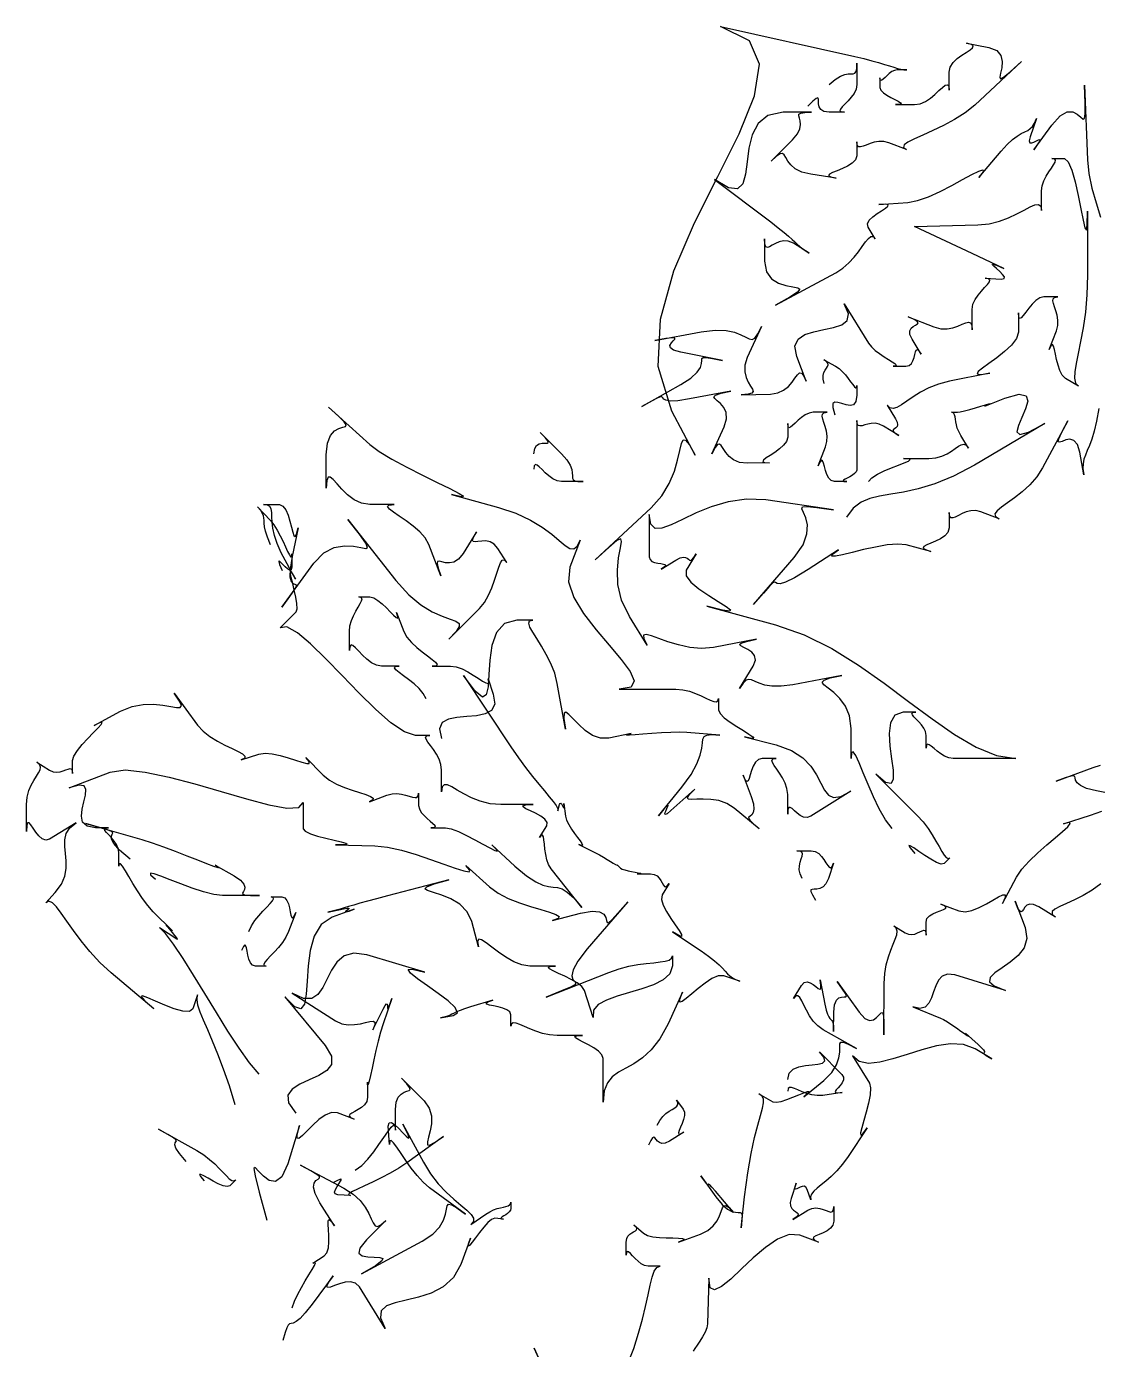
# Model space of a CAD drawing. Extents: x 20 to 243, y 20 to 241.
# Drawn here: x 39.3 to 85.7, y 166.4 to 223.7 of the extents above; entities that cross this region are included whole.
import ezdxf

# ---------------------------------------------------------------- set-up
doc = ezdxf.new("R2010")
doc.units = 0

msp = doc.modelspace()

# ---------------------------------------------------------------- linework, layer by layer
for points in [[(76.818, 188.967), (76.529, 189.351), (76.255, 189.825), (75.999, 190.348), (75.765, 190.881), (75.557, 191.383), (75.378, 191.812), (75.232, 192.13), (75.123, 192.295), (75.056, 192.268), (75.032, 192.007), (75.032, 193.31), (74.964, 193.848), (74.787, 194.276), (74.544, 194.609), (74.28, 194.863), (74.036, 195.053), (73.856, 195.196), (73.782, 195.307), (73.858, 195.402), (74.128, 195.496), (74.633, 195.605), (72.508, 195.199), (72.003, 195.133), (71.602, 195.137), (71.29, 195.189), (71.051, 195.266), (70.866, 195.347), (70.72, 195.411), (70.596, 195.434), (70.477, 195.396), (70.347, 195.273), (70.188, 195.045), (70.782, 196.006), (70.88, 196.262), (70.847, 196.462), (70.724, 196.614), (70.555, 196.729), (70.381, 196.816), (70.246, 196.885), (70.192, 196.945), (70.26, 197.007), (70.495, 197.08), (70.937, 197.173), (69.068, 196.816), (68.55, 196.773), (68.036, 196.82), (67.544, 196.927), (67.092, 197.067), (66.697, 197.208), (66.378, 197.322), (66.15, 197.379), (66.032, 197.349), (66.042, 197.203), (66.197, 196.912), (65.42, 198.157), (65.081, 198.868), (64.925, 199.548), (64.9, 200.169), (64.953, 200.705), (65.03, 201.128), (65.079, 201.412), (65.048, 201.529), (64.882, 201.452), (64.53, 201.154), (63.938, 200.608), (66.368, 202.872), (66.826, 203.389), (67.151, 203.928), (67.37, 204.455), (67.513, 204.939), (67.605, 205.348), (67.674, 205.65), (67.748, 205.813), (67.855, 205.805), (68.022, 205.594), (68.276, 205.149), (67.253, 207.061), (66.666, 208.993), (66.762, 211.041), (67.352, 213.139), (68.245, 215.221), (69.252, 217.223), (70.184, 219.078), (70.851, 220.721), (71.063, 222.087), (70.63, 223.111), (69.363, 223.727), (75.188, 222.427), (75.586, 222.333), (75.931, 222.244), (76.226, 222.161), (76.48, 222.084), (76.696, 222.016), (76.883, 221.958), (77.045, 221.91), (77.188, 221.875), (77.32, 221.853), (77.445, 221.846), (77.032, 221.844), (76.911, 221.822), (76.796, 221.768), (76.688, 221.691), (76.59, 221.604), (76.502, 221.517), (76.427, 221.443), (76.366, 221.393), (76.32, 221.379), (76.292, 221.411), (76.282, 221.502), (76.282, 221.089), (76.323, 220.968), (76.431, 220.853), (76.584, 220.745), (76.757, 220.647), (76.929, 220.56), (77.076, 220.485), (77.175, 220.423), (77.204, 220.378), (77.139, 220.349), (76.957, 220.339), (77.782, 220.339), (78.025, 220.378), (78.255, 220.479), (78.47, 220.622), (78.666, 220.785), (78.841, 220.946), (78.992, 221.084), (79.114, 221.177), (79.205, 221.204), (79.262, 221.143), (79.282, 220.972), (79.282, 221.746), (79.329, 221.969), (79.453, 222.163), (79.627, 222.333), (79.825, 222.479), (80.02, 222.604), (80.187, 222.711), (80.298, 222.803), (80.327, 222.881), (80.247, 222.949), (80.033, 223.008), (81, 222.822), (81.35, 222.684), (81.529, 222.466), (81.585, 222.206), (81.563, 221.938), (81.512, 221.7), (81.476, 221.527), (81.502, 221.456), (81.638, 221.523), (81.929, 221.764), (82.422, 222.214), (80.391, 220.322), (79.976, 219.986), (79.518, 219.691), (79.044, 219.435), (78.578, 219.212), (78.147, 219.02), (77.778, 218.855), (77.496, 218.714), (77.328, 218.592), (77.299, 218.486), (77.437, 218.393), (76.672, 218.687), (76.448, 218.743), (76.234, 218.745), (76.035, 218.71), (75.853, 218.652), (75.69, 218.589), (75.551, 218.534), (75.438, 218.505), (75.353, 218.516), (75.3, 218.584), (75.282, 218.725), (75.282, 218.119), (75.227, 217.95), (75.084, 217.803), (74.882, 217.676), (74.652, 217.567), (74.424, 217.473), (74.229, 217.392), (74.097, 217.323), (74.059, 217.262), (74.146, 217.207), (74.387, 217.155), (73.292, 217.322), (72.895, 217.42), (72.611, 217.56), (72.416, 217.724), (72.287, 217.891), (72.2, 218.042), (72.132, 218.159), (72.058, 218.222), (71.956, 218.212), (71.802, 218.11), (71.572, 217.896), (72.492, 218.816), (72.706, 219.073), (72.813, 219.293), (72.844, 219.479), (72.826, 219.632), (72.79, 219.756), (72.762, 219.852), (72.772, 219.923), (72.85, 219.971), (73.023, 219.998), (73.321, 220.006), (72.089, 220.006), (71.429, 219.875), (70.998, 219.527), (70.741, 219.029), (70.601, 218.451), (70.524, 217.86), (70.452, 217.325), (70.332, 216.913), (70.106, 216.692), (69.719, 216.731), (69.115, 217.098), (71.551, 215.254), (71.877, 215.002), (72.13, 214.798), (72.323, 214.633), (72.47, 214.501), (72.588, 214.391), (72.689, 214.297), (72.788, 214.21), (72.9, 214.122), (73.039, 214.024), (73.22, 213.91), (72.532, 214.33), (72.305, 214.426), (72.099, 214.442), (71.914, 214.401), (71.751, 214.326), (71.611, 214.243), (71.494, 214.174), (71.403, 214.144), (71.336, 214.177), (71.296, 214.296), (71.282, 214.526), (71.282, 213.55), (71.366, 213.092), (71.583, 212.787), (71.879, 212.602), (72.203, 212.499), (72.501, 212.444), (72.72, 212.402), (72.808, 212.337), (72.711, 212.214), (72.377, 211.997), (71.752, 211.652), (74.376, 213.056), (74.677, 213.251), (74.938, 213.479), (75.161, 213.723), (75.353, 213.967), (75.516, 214.195), (75.657, 214.39), (75.78, 214.537), (75.888, 214.618), (75.987, 214.618), (76.082, 214.521), (75.769, 215.027), (75.74, 215.18), (75.818, 215.332), (75.969, 215.479), (76.159, 215.617), (76.355, 215.741), (76.523, 215.848), (76.628, 215.933), (76.637, 215.992), (76.516, 216.021), (76.231, 216.015), (77.491, 216.097), (77.91, 216.178), (78.388, 216.35), (78.894, 216.582), (79.396, 216.841), (79.864, 217.095), (80.265, 217.313), (80.567, 217.462), (80.74, 217.511), (80.751, 217.427), (80.57, 217.178), (81.532, 218.317), (81.802, 218.612), (82.035, 218.826), (82.237, 218.977), (82.41, 219.082), (82.559, 219.158), (82.687, 219.225), (82.797, 219.298), (82.895, 219.397), (82.982, 219.538), (83.064, 219.74), (82.797, 218.947), (82.758, 218.768), (82.786, 218.687), (82.86, 218.678), (82.96, 218.715), (83.066, 218.769), (83.156, 218.816), (83.21, 218.827), (83.207, 218.777), (83.128, 218.637), (82.95, 218.383), (83.729, 219.454), (84.095, 219.859), (84.398, 220.025), (84.645, 220.023), (84.838, 219.922), (84.984, 219.793), (85.086, 219.707), (85.149, 219.732), (85.179, 219.941), (85.178, 220.403), (85.153, 221.188), (85.274, 217.954), (85.338, 217.357), (85.471, 216.722), (85.65, 216.08), (85.849, 215.46)], [(74.082, 221.206), (74.342, 221.434), (74.565, 221.572), (74.753, 221.643), (74.908, 221.669), (75.032, 221.673), (75.128, 221.676), (75.199, 221.703), (75.247, 221.774), (75.274, 221.912), (75.282, 222.139), (75.282, 221.206), (75.249, 221.012), (75.163, 220.828), (75.041, 220.656), (74.902, 220.499), (74.765, 220.359), (74.647, 220.238), (74.568, 220.141), (74.545, 220.068), (74.597, 220.022), (74.742, 220.006), (74.082, 220.006), (73.854, 220.039), (73.716, 220.123), (73.645, 220.24), (73.619, 220.369), (73.615, 220.489), (73.612, 220.582), (73.586, 220.627), (73.515, 220.603), (73.376, 220.492), (73.149, 220.273)], [(75.282, 204.506), (75.255, 204.425), (75.186, 204.348), (75.087, 204.277), (74.975, 204.211), (74.864, 204.153), (74.769, 204.103), (74.705, 204.062), (74.687, 204.032), (74.729, 204.013), (74.846, 204.006), (74.313, 204.006), (74.173, 204.047), (74.065, 204.155), (73.985, 204.308), (73.925, 204.481), (73.878, 204.653), (73.837, 204.8), (73.796, 204.899), (73.748, 204.928), (73.686, 204.863), (73.604, 204.681), (73.92, 205.506), (73.983, 205.749), (73.992, 205.979), (73.962, 206.194), (73.909, 206.39), (73.85, 206.565), (73.799, 206.716), (73.772, 206.838), (73.786, 206.929), (73.856, 206.986), (73.998, 207.006), (73.389, 207.006), (73.21, 206.976), (73.04, 206.898), (72.881, 206.788), (72.736, 206.663), (72.607, 206.539), (72.496, 206.433), (72.406, 206.361), (72.339, 206.34), (72.297, 206.387), (72.282, 206.519), (72.282, 205.923), (72.234, 205.746), (72.108, 205.577), (71.93, 205.418), (71.728, 205.271), (71.527, 205.14), (71.356, 205.027), (71.24, 204.936), (71.207, 204.869), (71.283, 204.83), (71.495, 204.821), (70.532, 204.798), (70.197, 204.834), (69.939, 204.941), (69.745, 205.095), (69.6, 205.267), (69.491, 205.432), (69.404, 205.562), (69.324, 205.632), (69.238, 205.614), (69.132, 205.482), (68.991, 205.209), (69.532, 206.381), (69.636, 206.729), (69.619, 207.004), (69.519, 207.219), (69.376, 207.383), (69.229, 207.508), (69.117, 207.605), (69.081, 207.683), (69.16, 207.755), (69.392, 207.83), (69.818, 207.919), (68.032, 207.585), (67.526, 207.509), (67.198, 207.496), (67.007, 207.526), (66.911, 207.579), (66.867, 207.635), (66.833, 207.675), (66.768, 207.677), (66.629, 207.623), (66.375, 207.493), (65.963, 207.265), (67.645, 208.206), (68.089, 208.492), (68.358, 208.74), (68.496, 208.948), (68.547, 209.117), (68.554, 209.246), (68.561, 209.333), (68.612, 209.379), (68.75, 209.382), (69.019, 209.341), (69.463, 209.257), (67.645, 209.612), (67.336, 209.701), (67.197, 209.803), (67.18, 209.909), (67.239, 210.012), (67.325, 210.104), (67.391, 210.177), (67.391, 210.222), (67.277, 210.232), (67.001, 210.198), (66.517, 210.113), (68.532, 210.491), (69.14, 210.564), (69.617, 210.549), (69.982, 210.475), (70.256, 210.37), (70.461, 210.263), (70.616, 210.184), (70.741, 210.161), (70.859, 210.224), (70.989, 210.402), (71.151, 210.722), (70.532, 209.381), (70.427, 209.052), (70.418, 208.766), (70.476, 208.521), (70.57, 208.316), (70.672, 208.146), (70.752, 208.011), (70.781, 207.908), (70.73, 207.834), (70.57, 207.788), (70.27, 207.768), (71.533, 207.798), (71.852, 207.849), (72.108, 207.969), (72.311, 208.132), (72.471, 208.313), (72.598, 208.487), (72.702, 208.628), (72.792, 208.711), (72.88, 208.71), (72.974, 208.6), (73.085, 208.356), (72.676, 209.423), (72.597, 209.87), (72.73, 210.175), (73.02, 210.373), (73.409, 210.499), (73.844, 210.589), (74.267, 210.676), (74.623, 210.796), (74.857, 210.983), (74.913, 211.274), (74.734, 211.702), (75.782, 210.006), (75.909, 209.844), (76.076, 209.691), (76.267, 209.548), (76.463, 209.416), (76.65, 209.3), (76.81, 209.2), (76.926, 209.118), (76.983, 209.057), (76.963, 209.019), (76.85, 209.006), (77.4, 209.006), (77.542, 209.038), (77.643, 209.123), (77.713, 209.241), (77.761, 209.377), (77.795, 209.511), (77.824, 209.625), (77.858, 209.703), (77.905, 209.725), (77.974, 209.674), (78.075, 209.533), (77.677, 210.176), (77.584, 210.382), (77.579, 210.537), (77.636, 210.649), (77.727, 210.73), (77.825, 210.79), (77.905, 210.84), (77.939, 210.889), (77.901, 210.947), (77.763, 211.027), (77.499, 211.137), (78.618, 210.707), (78.923, 210.629), (79.199, 210.622), (79.446, 210.667), (79.663, 210.741), (79.848, 210.822), (80.002, 210.888), (80.123, 210.918), (80.211, 210.89), (80.264, 210.783), (80.282, 210.574), (80.282, 211.464), (80.316, 211.688), (80.407, 211.896), (80.533, 212.088), (80.678, 212.262), (80.821, 212.415), (80.944, 212.547), (81.026, 212.656), (81.05, 212.739), (80.996, 212.796), (80.845, 212.824), (81.532, 212.78), (81.665, 212.8), (81.677, 212.873), (81.602, 212.982), (81.477, 213.108), (81.337, 213.234), (81.217, 213.341), (81.154, 213.413), (81.182, 213.431), (81.338, 213.377), (81.657, 213.233), (80.282, 213.882), (77.782, 215.062), (77.782, 215.062), (80.532, 215.128), (80.532, 215.128), (81.014, 215.178), (81.458, 215.289), (81.861, 215.44), (82.22, 215.609), (82.532, 215.772), (82.794, 215.909), (83.003, 215.997), (83.156, 216.014), (83.25, 215.939), (83.282, 215.748), (83.282, 216.6), (83.31, 216.827), (83.382, 217.043), (83.483, 217.245), (83.599, 217.429), (83.713, 217.593), (83.811, 217.734), (83.877, 217.848), (83.896, 217.934), (83.853, 217.988), (83.732, 218.006), (84.282, 218.006), (84.444, 217.867), (84.597, 217.502), (84.741, 216.988), (84.872, 216.403), (84.988, 215.824), (85.088, 215.329), (85.17, 214.994), (85.231, 214.898), (85.269, 215.117), (85.282, 215.73), (85.282, 212.947), (85.256, 212.101), (85.187, 211.341), (85.091, 210.665), (84.981, 210.072), (84.874, 209.558), (84.783, 209.123), (84.724, 208.765), (84.712, 208.482), (84.761, 208.272), (84.886, 208.133), (84.326, 208.479), (84.187, 208.615), (84.08, 208.812), (84.001, 209.045), (83.94, 209.293), (83.893, 209.53), (83.853, 209.733), (83.812, 209.878), (83.764, 209.942), (83.704, 209.901), (83.623, 209.731), (83.933, 210.538), (83.993, 210.775), (84, 211.001), (83.968, 211.211), (83.914, 211.404), (83.853, 211.575), (83.801, 211.722), (83.774, 211.842), (83.787, 211.931), (83.856, 211.987), (83.998, 212.006), (83.389, 212.006), (83.21, 211.964), (83.04, 211.854), (82.881, 211.699), (82.736, 211.523), (82.607, 211.348), (82.496, 211.199), (82.406, 211.098), (82.339, 211.069), (82.297, 211.135), (82.282, 211.32), (82.282, 210.481), (82.2, 210.205), (81.986, 209.92), (81.685, 209.639), (81.344, 209.371), (81.008, 209.129), (80.726, 208.925), (80.542, 208.769), (80.503, 208.673), (80.655, 208.649), (81.045, 208.709), (79.298, 208.359), (78.82, 208.232), (78.401, 208.064), (78.035, 207.874), (77.717, 207.677), (77.445, 207.491), (77.212, 207.332), (77.015, 207.219), (76.848, 207.167), (76.708, 207.194), (76.59, 207.316), (76.953, 206.73), (77.029, 206.576), (77.046, 206.464), (77.022, 206.387), (76.973, 206.333), (76.916, 206.295), (76.868, 206.262), (76.846, 206.225), (76.867, 206.176), (76.947, 206.103), (77.103, 205.999), (76.437, 206.411), (76.25, 206.497), (76.073, 206.53), (75.907, 206.525), (75.756, 206.496), (75.621, 206.458), (75.506, 206.426), (75.411, 206.414), (75.341, 206.437), (75.297, 206.51), (75.282, 206.648), (75.282, 206.065), (75.282, 204.506)], [(73.861, 208.256), (73.818, 208.444), (73.82, 208.6), (73.853, 208.729), (73.905, 208.835), (73.961, 208.923), (74.009, 208.999), (74.035, 209.068), (74.027, 209.135), (73.971, 209.204), (73.854, 209.281), (74.361, 209.006), (74.51, 208.905), (74.651, 208.774), (74.783, 208.626), (74.904, 208.474), (75.012, 208.329), (75.104, 208.206), (75.179, 208.116), (75.235, 208.071), (75.27, 208.084), (75.282, 208.169), (75.282, 207.756), (75.243, 207.476), (75.138, 207.335), (74.988, 207.297), (74.811, 207.325), (74.629, 207.385), (74.46, 207.439), (74.326, 207.453), (74.244, 207.39), (74.236, 207.215), (74.321, 206.892)], [(75.782, 204.006), (75.937, 204.168), (76.176, 204.321), (76.468, 204.465), (76.78, 204.596), (77.081, 204.712), (77.339, 204.812), (77.522, 204.894), (77.597, 204.955), (77.534, 204.993), (77.3, 205.006), (78.4, 205.006), (78.706, 205.034), (78.969, 205.106), (79.193, 205.207), (79.384, 205.323), (79.546, 205.437), (79.686, 205.535), (79.808, 205.601), (79.918, 205.62), (80.021, 205.577), (80.122, 205.456), (79.782, 206.006), (79.695, 206.168), (79.635, 206.321), (79.595, 206.465), (79.569, 206.596), (79.551, 206.712), (79.536, 206.812), (79.517, 206.894), (79.489, 206.955), (79.445, 206.993), (79.379, 207.006), (79.641, 207.006), (79.762, 207.023), (79.949, 207.067), (80.178, 207.128), (80.424, 207.198), (80.66, 207.268), (80.863, 207.327), (81.007, 207.367), (81.066, 207.379), (81.015, 207.353), (80.83, 207.279), (81.7, 207.613), (82.324, 207.786), (82.626, 207.725), (82.69, 207.495), (82.599, 207.159), (82.436, 206.782), (82.283, 206.428), (82.223, 206.162), (82.34, 206.046), (82.716, 206.147), (83.434, 206.527), (80.378, 204.722), (79.467, 204.239), (78.658, 203.906), (77.942, 203.688), (77.31, 203.55), (76.755, 203.458), (76.267, 203.377), (75.839, 203.271), (75.462, 203.106), (75.127, 202.847), (74.826, 202.459)], [(48.326, 176.996), (48.081, 177.818), (47.831, 178.548), (47.584, 179.191), (47.35, 179.753), (47.138, 180.241), (46.956, 180.66), (46.812, 181.016), (46.717, 181.316), (46.677, 181.565), (46.703, 181.77), (46.498, 181.155), (46.348, 181.039), (46.061, 181.054), (45.687, 181.162), (45.275, 181.322), (44.876, 181.494), (44.539, 181.64), (44.314, 181.718), (44.25, 181.689), (44.398, 181.513), (44.807, 181.151), (42.954, 182.714), (42.462, 183.168), (42.029, 183.637), (41.65, 184.103), (41.321, 184.547), (41.037, 184.952), (40.793, 185.299), (40.584, 185.571), (40.405, 185.749), (40.252, 185.816), (40.12, 185.753), (40.532, 186.198), (40.796, 186.553), (40.941, 186.902), (40.998, 187.243), (40.997, 187.573), (40.968, 187.89), (40.94, 188.193), (40.944, 188.479), (41.009, 188.748), (41.165, 188.997), (41.443, 189.223), (40.282, 188.506), (40.12, 188.464), (39.967, 188.522), (39.824, 188.649), (39.692, 188.813), (39.576, 188.983), (39.476, 189.129), (39.394, 189.218), (39.333, 189.221), (39.295, 189.106), (39.282, 188.841), (39.282, 190.006), (39.31, 190.331), (39.382, 190.612), (39.483, 190.853), (39.599, 191.059), (39.713, 191.235), (39.811, 191.387), (39.877, 191.519), (39.896, 191.636), (39.853, 191.743), (39.732, 191.846), (40.282, 191.506), (40.444, 191.434), (40.597, 191.413), (40.741, 191.429), (40.872, 191.466), (40.988, 191.511), (41.088, 191.549), (41.17, 191.567), (41.231, 191.549), (41.269, 191.481), (41.282, 191.349), (41.282, 191.912), (41.339, 192.108), (41.489, 192.346), (41.701, 192.605), (41.942, 192.868), (42.18, 193.115), (42.384, 193.327), (42.522, 193.484), (42.561, 193.568), (42.471, 193.559), (42.219, 193.437), (43.364, 194.05), (43.864, 194.252), (44.347, 194.343), (44.797, 194.353), (45.198, 194.314), (45.535, 194.258), (45.791, 194.216), (45.951, 194.221), (45.998, 194.304), (45.916, 194.496), (45.691, 194.83), (46.701, 193.448), (46.943, 193.183), (47.237, 192.953), (47.559, 192.754), (47.886, 192.584), (48.193, 192.437), (48.456, 192.311), (48.652, 192.202), (48.755, 192.106), (48.742, 192.021), (48.588, 191.941), (49.36, 192.199), (49.625, 192.236), (49.941, 192.208), (50.283, 192.134), (50.628, 192.035), (50.95, 191.931), (51.227, 191.842), (51.433, 191.788), (51.545, 191.79), (51.538, 191.868), (51.389, 192.042), (52.152, 191.279), (52.414, 191.069), (52.726, 190.894), (53.064, 190.748), (53.405, 190.627), (53.724, 190.526), (53.997, 190.438), (54.201, 190.36), (54.311, 190.285), (54.305, 190.21), (54.157, 190.128), (54.911, 190.417), (55.133, 190.476), (55.343, 190.487), (55.54, 190.464), (55.719, 190.421), (55.879, 190.371), (56.017, 190.329), (56.128, 190.308), (56.212, 190.321), (56.264, 190.383), (56.282, 190.507), (56.282, 189.975), (56.314, 189.818), (56.399, 189.669), (56.518, 189.531), (56.653, 189.404), (56.787, 189.291), (56.902, 189.194), (56.979, 189.115), (57.002, 189.056), (56.951, 189.019), (56.809, 189.006), (57.453, 189.006), (57.693, 188.96), (58.005, 188.841), (58.359, 188.672), (58.725, 188.48), (59.072, 188.29), (59.369, 188.127), (59.586, 188.017), (59.692, 187.986), (59.657, 188.058), (59.45, 188.259), (60.459, 187.346), (60.965, 186.924), (61.361, 186.661), (61.67, 186.519), (61.915, 186.456), (62.12, 186.435), (62.308, 186.414), (62.503, 186.356), (62.728, 186.219), (63.006, 185.966), (63.36, 185.555), (62.026, 187.228), (61.919, 187.407), (61.844, 187.618), (61.793, 187.847), (61.759, 188.077), (61.736, 188.293), (61.715, 188.477), (61.691, 188.615), (61.656, 188.69), (61.602, 188.687), (61.524, 188.588), (61.835, 189.091), (61.856, 189.239), (61.758, 189.38), (61.579, 189.511), (61.357, 189.631), (61.13, 189.737), (60.936, 189.829), (60.813, 189.904), (60.799, 189.959), (60.931, 189.994), (61.249, 190.006), (59.841, 190.006), (59.379, 190.047), (58.957, 190.155), (58.579, 190.305), (58.246, 190.474), (57.959, 190.638), (57.72, 190.774), (57.531, 190.859), (57.394, 190.867), (57.31, 190.777), (57.282, 190.564), (57.282, 191.506), (57.251, 191.749), (57.169, 191.979), (57.054, 192.194), (56.922, 192.39), (56.792, 192.565), (56.681, 192.716), (56.606, 192.838), (56.585, 192.929), (56.634, 192.986), (56.771, 193.006), (56.147, 193.006), (55.673, 193.155), (55.084, 193.557), (54.414, 194.144), (53.697, 194.846), (52.965, 195.597), (52.254, 196.326), (51.596, 196.967), (51.026, 197.451), (50.576, 197.709), (50.282, 197.672), (50.968, 198.359), (51.014, 198.493), (51.007, 198.716), (50.962, 198.997), (50.895, 199.3), (50.823, 199.594), (50.761, 199.846), (50.726, 200.023), (50.734, 200.092), (50.8, 200.02), (50.942, 199.773), (50.328, 200.92), (50.145, 201.315), (50.029, 201.669), (49.965, 201.982), (49.935, 202.253), (49.923, 202.483), (49.913, 202.671), (49.888, 202.817), (49.832, 202.922), (49.728, 202.985), (49.559, 203.006), (50.247, 203.006), (50.401, 202.944), (50.525, 202.782), (50.624, 202.553), (50.704, 202.293), (50.769, 202.036), (50.825, 201.815), (50.878, 201.667), (50.931, 201.624), (50.992, 201.721), (51.064, 201.994), (50.797, 200.756), (50.708, 200.216), (50.703, 199.873), (50.756, 199.68), (50.837, 199.59), (50.918, 199.555), (50.972, 199.529), (50.971, 199.465), (50.887, 199.314), (50.691, 199.03), (50.355, 198.565), (51.737, 200.468), (52.173, 200.915), (52.624, 201.146), (53.063, 201.222), (53.457, 201.201), (53.777, 201.142), (53.993, 201.105), (54.074, 201.15), (53.991, 201.335), (53.714, 201.721), (53.212, 202.365), (55.294, 199.718), (55.853, 199.099), (56.386, 198.658), (56.874, 198.359), (57.301, 198.166), (57.649, 198.042), (57.901, 197.951), (58.039, 197.855), (58.045, 197.718), (57.904, 197.504), (57.596, 197.177), (58.918, 198.499), (59.14, 198.771), (59.319, 199.08), (59.463, 199.407), (59.579, 199.732), (59.674, 200.033), (59.756, 200.292), (59.832, 200.487), (59.91, 200.599), (59.997, 200.608), (60.1, 200.492), (59.721, 201.105), (59.561, 201.291), (59.382, 201.392), (59.196, 201.431), (59.017, 201.429), (58.856, 201.41), (58.728, 201.395), (58.644, 201.407), (58.618, 201.468), (58.662, 201.601), (58.79, 201.828), (58.211, 200.891), (58.013, 200.646), (57.812, 200.519), (57.619, 200.477), (57.443, 200.49), (57.292, 200.525), (57.177, 200.551), (57.105, 200.536), (57.087, 200.448), (57.132, 200.256), (57.25, 199.927), (56.729, 201.284), (56.57, 201.562), (56.332, 201.827), (56.045, 202.074), (55.74, 202.299), (55.446, 202.5), (55.194, 202.673), (55.015, 202.813), (54.939, 202.918), (54.996, 202.983), (55.216, 203.006), (54.175, 203.006), (53.813, 203.065), (53.49, 203.219), (53.205, 203.432), (52.959, 203.672), (52.752, 203.903), (52.582, 204.09), (52.451, 204.199), (52.357, 204.196), (52.301, 204.045), (52.282, 203.713), (52.282, 205.161), (52.333, 205.673), (52.463, 206.007), (52.64, 206.205), (52.83, 206.308), (53, 206.357), (53.115, 206.393), (53.144, 206.457), (53.053, 206.591), (52.808, 206.835), (52.377, 207.23), (54.164, 205.613), (54.569, 205.31), (55.125, 204.975), (55.771, 204.627), (56.445, 204.286), (57.088, 203.97), (57.639, 203.699), (58.037, 203.493), (58.222, 203.37), (58.133, 203.349), (57.71, 203.451), (59.744, 202.889), (60.501, 202.633), (61.127, 202.336), (61.639, 202.024), (62.052, 201.721), (62.38, 201.452), (62.64, 201.241), (62.845, 201.112), (63.011, 201.09), (63.154, 201.2), (63.289, 201.465), (62.838, 200.292), (62.781, 199.666), (63.007, 198.987), (63.432, 198.283), (63.973, 197.582), (64.546, 196.911), (65.068, 196.3), (65.455, 195.776), (65.624, 195.367), (65.49, 195.101), (64.971, 195.006), (67.437, 195.006), (67.735, 194.982), (68.019, 194.917), (68.283, 194.827), (68.525, 194.724), (68.74, 194.622), (68.925, 194.534), (69.075, 194.475), (69.188, 194.458), (69.258, 194.497), (69.282, 194.605), (69.282, 194.114), (69.351, 193.953), (69.531, 193.771), (69.785, 193.579), (70.074, 193.39), (70.36, 193.214), (70.605, 193.063), (70.77, 192.949), (70.818, 192.883), (70.71, 192.876), (70.407, 192.941), (71.782, 192.595), (72.454, 192.352), (72.944, 192.034), (73.293, 191.671), (73.538, 191.297), (73.719, 190.942), (73.875, 190.64), (74.045, 190.421), (74.268, 190.317), (74.582, 190.361), (75.027, 190.585), (73.282, 189.506), (73.12, 189.449), (72.967, 189.467), (72.824, 189.536), (72.692, 189.636), (72.576, 189.742), (72.476, 189.833), (72.394, 189.885), (72.333, 189.878), (72.295, 189.786), (72.282, 189.59), (72.282, 190.447), (72.252, 190.699), (72.172, 190.938), (72.059, 191.162), (71.931, 191.366), (71.805, 191.548), (71.696, 191.704), (71.623, 191.831), (71.602, 191.926), (71.65, 191.986), (71.784, 192.006), (71.175, 192.006), (71.012, 191.961), (70.886, 191.843), (70.791, 191.676), (70.719, 191.487), (70.662, 191.299), (70.613, 191.14), (70.565, 191.032), (70.509, 191.003), (70.439, 191.076), (70.348, 191.277), (70.698, 190.365), (70.799, 190.034), (70.821, 189.806), (70.788, 189.658), (70.723, 189.568), (70.652, 189.512), (70.598, 189.468), (70.586, 189.414), (70.639, 189.326), (70.783, 189.183), (71.042, 188.961), (69.963, 189.856), (69.639, 190.06), (69.293, 190.178), (68.948, 190.232), (68.623, 190.244), (68.338, 190.236), (68.115, 190.231), (67.975, 190.25), (67.937, 190.316), (68.023, 190.451), (68.253, 190.678), (67.223, 189.747), (67.051, 189.608), (66.973, 189.58), (66.963, 189.631), (66.995, 189.728), (67.045, 189.841), (67.088, 189.937), (67.097, 189.985), (67.049, 189.952), (66.917, 189.807), (66.676, 189.519), (67.687, 190.756), (68.092, 191.308), (68.349, 191.769), (68.494, 192.147), (68.562, 192.448), (68.589, 192.679), (68.61, 192.847), (68.661, 192.958), (68.776, 193.019), (68.993, 193.038), (69.345, 193.02), (67.905, 193.131), (67.594, 193.141), (67.219, 193.133), (66.809, 193.113), (66.394, 193.086), (66.004, 193.058), (65.67, 193.033), (65.422, 193.019), (65.29, 193.019), (65.304, 193.04), (65.495, 193.087), (64.532, 192.881), (64.165, 192.88), (63.82, 193.009), (63.504, 193.222), (63.224, 193.474), (62.986, 193.721), (62.796, 193.916), (62.661, 194.015), (62.586, 193.973), (62.579, 193.743), (62.645, 193.282), (62.295, 195.256), (62.182, 195.701), (62.016, 196.123), (61.818, 196.517), (61.608, 196.877), (61.406, 197.198), (61.234, 197.474), (61.111, 197.698), (61.057, 197.865), (61.093, 197.97), (61.24, 198.006), (60.545, 198.006), (60, 197.855), (59.655, 197.459), (59.461, 196.902), (59.37, 196.269), (59.331, 195.644), (59.297, 195.112), (59.218, 194.758), (59.046, 194.666), (58.733, 194.921), (58.228, 195.608), (60.282, 192.506), (60.607, 192.035), (60.92, 191.61), (61.218, 191.231), (61.492, 190.896), (61.738, 190.603), (61.949, 190.351), (62.119, 190.14), (62.242, 189.967), (62.312, 189.831), (62.324, 189.731), (62.391, 190.006), (62.414, 190.059), (62.443, 190.064), (62.474, 190.034), (62.505, 189.984), (62.535, 189.928), (62.56, 189.88), (62.579, 189.855), (62.589, 189.866), (62.588, 189.928), (62.573, 190.056), (62.647, 189.506), (62.697, 189.331), (62.789, 189.141), (62.91, 188.947), (63.044, 188.758), (63.174, 188.584), (63.285, 188.435), (63.362, 188.32), (63.39, 188.25), (63.351, 188.234), (63.232, 188.281), (63.782, 188.006), (63.951, 187.918), (64.122, 187.824), (64.291, 187.726), (64.451, 187.632), (64.596, 187.545), (64.721, 187.471), (64.819, 187.413), (64.884, 187.378), (64.912, 187.37), (64.895, 187.394), (65.032, 187.256), (65.102, 187.216), (65.216, 187.177), (65.36, 187.141), (65.515, 187.109), (65.665, 187.079), (65.794, 187.054), (65.885, 187.034), (65.92, 187.019), (65.884, 187.009), (65.759, 187.006), (66.341, 187.006), (66.497, 186.981), (66.619, 186.915), (66.713, 186.822), (66.786, 186.716), (66.845, 186.612), (66.896, 186.522), (66.945, 186.462), (66.999, 186.444), (67.063, 186.484), (67.146, 186.594), (66.835, 186.091), (66.805, 185.902), (66.881, 185.653), (67.029, 185.369), (67.216, 185.075), (67.409, 184.796), (67.573, 184.557), (67.676, 184.382), (67.685, 184.298), (67.565, 184.329), (67.285, 184.499), (68.526, 183.67), (68.856, 183.438), (69.11, 183.238), (69.305, 183.064), (69.453, 182.916), (69.571, 182.788), (69.672, 182.678), (69.772, 182.583), (69.885, 182.5), (70.026, 182.424), (70.21, 182.353), (69.511, 182.585), (69.274, 182.584), (68.996, 182.469), (68.698, 182.275), (68.4, 182.041), (68.121, 181.804), (67.883, 181.602), (67.703, 181.471), (67.604, 181.449), (67.605, 181.573), (67.727, 181.881), (67.1, 180.506), (66.745, 179.855), (66.37, 179.376), (65.99, 179.03), (65.617, 178.778), (65.265, 178.583), (64.946, 178.407), (64.676, 178.21), (64.466, 177.954), (64.33, 177.602), (64.282, 177.115), (64.282, 179.006), (64.227, 179.168), (64.083, 179.321), (63.88, 179.465), (63.648, 179.596), (63.42, 179.712), (63.224, 179.812), (63.091, 179.894), (63.053, 179.955), (63.14, 179.993), (63.382, 180.006), (62.282, 180.006), (61.959, 180.03), (61.652, 180.095), (61.365, 180.185), (61.103, 180.288), (60.87, 180.389), (60.669, 180.476), (60.506, 180.535), (60.384, 180.552), (60.308, 180.514), (60.282, 180.406), (60.282, 180.895), (60.234, 181.024), (60.108, 181.121), (59.93, 181.193), (59.728, 181.246), (59.527, 181.287), (59.356, 181.323), (59.24, 181.359), (59.207, 181.403), (59.283, 181.46), (59.495, 181.538), (58.532, 181.237), (58.277, 181.154), (58.08, 181.082), (57.931, 181.022), (57.817, 180.97), (57.727, 180.926), (57.65, 180.888), (57.573, 180.855), (57.486, 180.825), (57.376, 180.797), (57.232, 180.769), (57.782, 180.864), (57.965, 180.986), (57.863, 181.209), (57.557, 181.501), (57.13, 181.829), (56.662, 182.16), (56.235, 182.464), (55.929, 182.707), (55.826, 182.857), (56.008, 182.881), (56.555, 182.748), (54.032, 183.491), (53.469, 183.566), (53.05, 183.447), (52.74, 183.186), (52.506, 182.837), (52.313, 182.451), (52.129, 182.083), (51.919, 181.784), (51.649, 181.608), (51.286, 181.607), (50.795, 181.835), (52.681, 180.636), (52.952, 180.513), (53.23, 180.466), (53.502, 180.473), (53.758, 180.514), (53.985, 180.566), (54.173, 180.608), (54.309, 180.62), (54.383, 180.579), (54.382, 180.464), (54.295, 180.254), (54.741, 181.136), (54.834, 181.303), (54.89, 181.369), (54.92, 181.362), (54.931, 181.31), (54.933, 181.241), (54.934, 181.182), (54.945, 181.162), (54.974, 181.207), (55.031, 181.346), (55.123, 181.606), (54.744, 180.506), (54.633, 180.15), (54.528, 179.758), (54.431, 179.351), (54.343, 178.953), (54.264, 178.584), (54.196, 178.268), (54.141, 178.027), (54.1, 177.883), (54.073, 177.858), (54.062, 177.975), (54.07, 177.325), (54.036, 177.148), (53.943, 177.004), (53.811, 176.886), (53.66, 176.79), (53.511, 176.71), (53.383, 176.641), (53.296, 176.579), (53.272, 176.517), (53.33, 176.45), (53.49, 176.373), (52.763, 176.652), (52.508, 176.666), (52.234, 176.553), (51.957, 176.355), (51.69, 176.112), (51.449, 175.868), (51.246, 175.665), (51.097, 175.544), (51.017, 175.547), (51.018, 175.717), (51.117, 176.095), (50.612, 174.439), (50.358, 173.88), (50.084, 173.677), (49.809, 173.722), (49.556, 173.908), (49.347, 174.129), (49.202, 174.276), (49.144, 174.245), (49.194, 173.927), (49.373, 173.215), (49.704, 172.004)], [(85.767, 207.173), (85.675, 206.629), (85.574, 206.193), (85.469, 205.847), (85.366, 205.571), (85.271, 205.346), (85.19, 205.152), (85.127, 204.97), (85.09, 204.781), (85.084, 204.565), (85.114, 204.302), (84.946, 205.275), (84.84, 205.618), (84.689, 205.789), (84.515, 205.837), (84.338, 205.808), (84.181, 205.749), (84.064, 205.707), (84.009, 205.728), (84.036, 205.86), (84.168, 206.149), (84.426, 206.643), (83.335, 204.605), (83.078, 204.21), (82.774, 203.865), (82.446, 203.565), (82.118, 203.306), (81.812, 203.085), (81.553, 202.896), (81.364, 202.737), (81.267, 202.602), (81.287, 202.487), (81.446, 202.389), (80.656, 202.693), (80.434, 202.745), (80.223, 202.737), (80.026, 202.688), (79.846, 202.616), (79.686, 202.537), (79.548, 202.47), (79.436, 202.432), (79.352, 202.441), (79.3, 202.514), (79.282, 202.669), (79.282, 201.996), (79.231, 201.805), (79.097, 201.649), (78.909, 201.521), (78.696, 201.416), (78.486, 201.33), (78.308, 201.257), (78.19, 201.19), (78.162, 201.126), (78.251, 201.058), (78.487, 200.981), (77.424, 201.259), (77.058, 201.295), (76.6, 201.258), (76.091, 201.17), (75.571, 201.055), (75.08, 200.935), (74.66, 200.832), (74.35, 200.769), (74.192, 200.77), (74.225, 200.855), (74.49, 201.049), (73.174, 200.198), (72.581, 199.839), (72.188, 199.649), (71.951, 199.58), (71.824, 199.589), (71.76, 199.628), (71.715, 199.651), (71.642, 199.614), (71.497, 199.47), (71.232, 199.173), (70.803, 198.677), (72.557, 200.712), (72.947, 201.27), (73.119, 201.741), (73.136, 202.127), (73.062, 202.433), (72.961, 202.663), (72.895, 202.819), (72.929, 202.905), (73.126, 202.925), (73.549, 202.883), (74.262, 202.782), (71.331, 203.212), (70.491, 203.248), (69.702, 203.132), (68.972, 202.915), (68.312, 202.644), (67.728, 202.366), (67.231, 202.131), (66.829, 201.986), (66.531, 201.979), (66.346, 202.158), (66.282, 202.573), (66.282, 200.747), (66.314, 200.628), (66.397, 200.547), (66.514, 200.497), (66.648, 200.467), (66.78, 200.448), (66.893, 200.432), (66.969, 200.409), (66.991, 200.37), (66.941, 200.307), (66.802, 200.209), (67.437, 200.602), (67.622, 200.697), (67.76, 200.731), (67.859, 200.722), (67.929, 200.685), (67.982, 200.639), (68.026, 200.601), (68.071, 200.589), (68.129, 200.619), (68.208, 200.709), (68.32, 200.876), (67.884, 200.171), (67.877, 199.924), (68.086, 199.644), (68.437, 199.352), (68.857, 199.066), (69.274, 198.806), (69.616, 198.593), (69.809, 198.446), (69.781, 198.385), (69.459, 198.43), (68.771, 198.6), (71.757, 197.802), (72.997, 197.366), (74.195, 196.767), (75.349, 196.053), (76.458, 195.275), (77.523, 194.482), (78.544, 193.722), (79.519, 193.045), (80.448, 192.501), (81.332, 192.138), (82.169, 192.006), (79.456, 192.006), (79.267, 192.034), (79.086, 192.106), (78.918, 192.207), (78.764, 192.323), (78.627, 192.437), (78.509, 192.535), (78.414, 192.601), (78.342, 192.62), (78.298, 192.577), (78.282, 192.456), (78.282, 193.006), (78.255, 193.168), (78.182, 193.321), (78.081, 193.465), (77.965, 193.596), (77.851, 193.712), (77.753, 193.812), (77.687, 193.894), (77.668, 193.955), (77.711, 193.993), (77.832, 194.006), (77.282, 194.006), (76.921, 193.883), (76.737, 193.555), (76.684, 193.088), (76.715, 192.546), (76.785, 191.993), (76.848, 191.494), (76.857, 191.114), (76.767, 190.917), (76.53, 190.967), (76.102, 191.329), (77.901, 189.53), (78.15, 189.256), (78.366, 188.974), (78.551, 188.695), (78.71, 188.43), (78.847, 188.189), (78.964, 187.982), (79.066, 187.819), (79.156, 187.712), (79.237, 187.67), (79.314, 187.704), (79.062, 187.452), (78.939, 187.432), (78.739, 187.504), (78.492, 187.639), (78.226, 187.807), (77.968, 187.979), (77.747, 188.127), (77.591, 188.22), (77.53, 188.229), (77.59, 188.127), (77.8, 187.882)], [(61.282, 205.206), (61.315, 205.434), (61.399, 205.572), (61.516, 205.643), (61.645, 205.669), (61.765, 205.673), (61.858, 205.676), (61.903, 205.703), (61.879, 205.774), (61.768, 205.912), (61.549, 206.139), (62.482, 205.206), (62.71, 204.946), (62.848, 204.723), (62.919, 204.535), (62.945, 204.38), (62.949, 204.256), (62.952, 204.16), (62.979, 204.089), (63.05, 204.041), (63.188, 204.014), (63.415, 204.006), (62.482, 204.006), (62.288, 204.039), (62.104, 204.126), (61.932, 204.247), (61.775, 204.386), (61.635, 204.524), (61.514, 204.641), (61.417, 204.72), (61.343, 204.743), (61.298, 204.691), (61.282, 204.546)], [(49.862, 201.266), (49.725, 201.595), (49.642, 201.852), (49.599, 202.051), (49.584, 202.204), (49.582, 202.325), (49.579, 202.427), (49.564, 202.523), (49.521, 202.626), (49.438, 202.749), (49.301, 202.906), (49.862, 202.313), (50.011, 202.127), (50.152, 201.902), (50.284, 201.656), (50.404, 201.407), (50.512, 201.174), (50.604, 200.974), (50.679, 200.825), (50.735, 200.746), (50.77, 200.754), (50.782, 200.868), (50.782, 200.292), (50.757, 200.179), (50.69, 200.164), (50.597, 200.219), (50.491, 200.315), (50.385, 200.424), (50.295, 200.517), (50.234, 200.566), (50.217, 200.54), (50.257, 200.413), (50.368, 200.155)], [(56.613, 194.585), (56.487, 194.815), (56.303, 195.033), (56.083, 195.237), (55.85, 195.423), (55.627, 195.589), (55.436, 195.731), (55.3, 195.847), (55.24, 195.933), (55.28, 195.987), (55.441, 196.006), (54.675, 196.006), (54.45, 196.047), (54.236, 196.155), (54.036, 196.308), (53.854, 196.481), (53.691, 196.653), (53.552, 196.8), (53.438, 196.899), (53.353, 196.928), (53.3, 196.863), (53.282, 196.681), (53.282, 197.506), (53.307, 197.749), (53.371, 197.979), (53.462, 198.194), (53.565, 198.39), (53.667, 198.565), (53.755, 198.716), (53.814, 198.838), (53.831, 198.929), (53.792, 198.986), (53.684, 199.006), (54.175, 199.006), (54.335, 198.965), (54.514, 198.857), (54.7, 198.704), (54.884, 198.531), (55.054, 198.359), (55.2, 198.212), (55.311, 198.113), (55.376, 198.084), (55.385, 198.149), (55.327, 198.331), (55.644, 197.506), (55.776, 197.264), (55.969, 197.033), (56.199, 196.818), (56.442, 196.622), (56.675, 196.447), (56.874, 196.296), (57.017, 196.174), (57.08, 196.083), (57.039, 196.026), (56.871, 196.006), (57.667, 196.006), (57.913, 195.973), (58.164, 195.885), (58.413, 195.761), (58.65, 195.62), (58.865, 195.481), (59.05, 195.362), (59.195, 195.281), (59.291, 195.258), (59.328, 195.311), (59.298, 195.458), (59.521, 194.789), (59.58, 194.362), (59.445, 194.091), (59.165, 193.937), (58.789, 193.861), (58.366, 193.824), (57.945, 193.788), (57.577, 193.713), (57.309, 193.56), (57.192, 193.29), (57.274, 192.865)], [(49.365, 178.325), (48.958, 178.814), (48.504, 179.45), (48.019, 180.192), (47.517, 180.995), (47.015, 181.817), (46.529, 182.613), (46.073, 183.341), (45.664, 183.957), (45.317, 184.418), (45.048, 184.68), (45.797, 184.185), (45.834, 184.174), (45.8, 184.233), (45.718, 184.339), (45.608, 184.47), (45.493, 184.604), (45.394, 184.719), (45.335, 184.792), (45.336, 184.801), (45.419, 184.724), (45.607, 184.538), (44.782, 185.363), (44.54, 185.635), (44.309, 185.943), (44.094, 186.267), (43.898, 186.587), (43.723, 186.885), (43.572, 187.14), (43.45, 187.333), (43.359, 187.445), (43.302, 187.455), (43.282, 187.345), (43.282, 187.935), (43.255, 188.108), (43.182, 188.272), (43.081, 188.426), (42.965, 188.566), (42.851, 188.691), (42.753, 188.799), (42.687, 188.886), (42.668, 188.951), (42.711, 188.992), (42.832, 189.006), (42.282, 189.006), (41.908, 189.073), (41.718, 189.251), (41.663, 189.508), (41.697, 189.811), (41.773, 190.126), (41.843, 190.421), (41.861, 190.662), (41.78, 190.816), (41.552, 190.851), (41.13, 190.734), (42.911, 191.417), (43.555, 191.507), (44.429, 191.419), (45.463, 191.202), (46.586, 190.904), (47.729, 190.573), (48.821, 190.256), (49.793, 190.003), (50.573, 189.86), (51.093, 189.877), (51.282, 190.1), (51.282, 188.957), (51.367, 188.85), (51.591, 188.745), (51.906, 188.643), (52.264, 188.548), (52.619, 188.462), (52.923, 188.389), (53.128, 188.33), (53.187, 188.289), (53.053, 188.269), (52.677, 188.271), (54.383, 188.222), (54.935, 188.162), (55.546, 188.026), (56.18, 187.842), (56.802, 187.635), (57.377, 187.432), (57.871, 187.257), (58.247, 187.138), (58.471, 187.101), (58.508, 187.171), (58.323, 187.374), (59.35, 186.445), (59.725, 186.172), (60.172, 185.943), (60.654, 185.753), (61.137, 185.594), (61.585, 185.462), (61.964, 185.35), (62.238, 185.252), (62.372, 185.162), (62.332, 185.074), (62.081, 184.982), (63.306, 185.302), (63.81, 185.39), (64.131, 185.362), (64.312, 185.257), (64.397, 185.117), (64.43, 184.982), (64.455, 184.893), (64.516, 184.888), (64.656, 185.01), (64.918, 185.298), (65.348, 185.793), (63.589, 183.754), (63.178, 183.22), (62.978, 182.843), (62.93, 182.591), (62.973, 182.432), (63.049, 182.335), (63.096, 182.268), (63.056, 182.199), (62.867, 182.098), (62.471, 181.932), (61.808, 181.669), (64.532, 182.739), (64.977, 182.892), (65.399, 183), (65.793, 183.073), (66.153, 183.122), (66.474, 183.157), (66.75, 183.187), (66.974, 183.222), (67.141, 183.272), (67.246, 183.348), (67.282, 183.459), (67.282, 183.019), (67.176, 182.678), (66.888, 182.409), (66.469, 182.194), (65.964, 182.017), (65.424, 181.86), (64.894, 181.706), (64.425, 181.539), (64.064, 181.34), (63.858, 181.094), (63.857, 180.782), (63.468, 181.949), (63.356, 182.12), (63.156, 182.282), (62.902, 182.434), (62.623, 182.572), (62.352, 182.695), (62.12, 182.801), (61.958, 182.888), (61.898, 182.952), (61.972, 182.992), (62.211, 183.006), (61.105, 183.006), (60.757, 183.059), (60.406, 183.198), (60.064, 183.394), (59.743, 183.616), (59.454, 183.835), (59.207, 184.02), (59.015, 184.143), (58.889, 184.174), (58.839, 184.081), (58.878, 183.837), (58.589, 184.939), (58.386, 185.367), (58.067, 185.686), (57.683, 185.917), (57.288, 186.08), (56.934, 186.194), (56.672, 186.28), (56.555, 186.357), (56.634, 186.447), (56.963, 186.569), (57.593, 186.744), (54.933, 186.053), (54.458, 185.927), (54.064, 185.821), (53.74, 185.73), (53.471, 185.653), (53.247, 185.587), (53.054, 185.531), (52.879, 185.481), (52.711, 185.436), (52.537, 185.394), (52.345, 185.352), (53.032, 185.495), (53.186, 185.52), (53.252, 185.515), (53.253, 185.489), (53.215, 185.451), (53.16, 185.41), (53.114, 185.375), (53.1, 185.355), (53.143, 185.359), (53.266, 185.396), (53.495, 185.475), (52.532, 185.131), (52.059, 184.812), (51.756, 184.308), (51.58, 183.687), (51.491, 183.014), (51.448, 182.358), (51.41, 181.786), (51.335, 181.365), (51.182, 181.162), (50.91, 181.245), (50.478, 181.68), (52.231, 179.568), (52.506, 179.105), (52.504, 178.752), (52.297, 178.48), (51.953, 178.265), (51.543, 178.077), (51.138, 177.892), (50.807, 177.682), (50.62, 177.42), (50.648, 177.079), (50.962, 176.633)], [(87.385, 190.257), (85.664, 190.6), (85.237, 190.712), (84.971, 190.834), (84.826, 190.956), (84.764, 191.069), (84.745, 191.164), (84.73, 191.23), (84.679, 191.259), (84.553, 191.241), (84.312, 191.166), (83.918, 191.025), (85.532, 191.616), (85.841, 191.723)], [(65.335, 165.756), (65.607, 166.443), (65.821, 167.096), (65.989, 167.705), (66.121, 168.262), (66.227, 168.758), (66.319, 169.183), (66.407, 169.53), (66.501, 169.788), (66.612, 169.95), (66.751, 170.006), (66.23, 170.006), (66.077, 170.035), (65.931, 170.11), (65.795, 170.216), (65.671, 170.337), (65.56, 170.456), (65.466, 170.558), (65.388, 170.628), (65.331, 170.647), (65.295, 170.602), (65.282, 170.476), (65.282, 171.05), (65.303, 171.2), (65.357, 171.313), (65.433, 171.395), (65.52, 171.456), (65.605, 171.501), (65.679, 171.541), (65.729, 171.582), (65.743, 171.633), (65.71, 171.702), (65.62, 171.796), (66.032, 171.431), (66.2, 171.341), (66.44, 171.284), (66.722, 171.252), (67.019, 171.237), (67.303, 171.23), (67.546, 171.225), (67.721, 171.212), (67.8, 171.183), (67.754, 171.131), (67.555, 171.047), (68.501, 171.388), (68.826, 171.549), (69.059, 171.749), (69.219, 171.966), (69.326, 172.183), (69.399, 172.377), (69.457, 172.531), (69.52, 172.624), (69.608, 172.636), (69.74, 172.548), (69.936, 172.339), (69.156, 173.256), (68.998, 173.436), (68.903, 173.531), (68.855, 173.564), (68.839, 173.557), (68.838, 173.532), (68.837, 173.512), (68.82, 173.519), (68.771, 173.575), (68.674, 173.702), (68.513, 173.923), (69.172, 173.006), (69.44, 172.681), (69.669, 172.483), (69.86, 172.382), (70.015, 172.345), (70.135, 172.339), (70.222, 172.334), (70.278, 172.297), (70.303, 172.195), (70.3, 171.998), (70.27, 171.673), (70.415, 173.006), (70.549, 174.044), (70.695, 174.895), (70.844, 175.58), (70.984, 176.12), (71.104, 176.536), (71.193, 176.849), (71.241, 177.078), (71.237, 177.247), (71.17, 177.374), (71.029, 177.481), (71.634, 177.134), (71.782, 177.109), (71.994, 177.145), (72.246, 177.224), (72.511, 177.325), (72.766, 177.43), (72.984, 177.52), (73.14, 177.575), (73.209, 177.577), (73.166, 177.507), (72.985, 177.345), (73.845, 178.059), (74.19, 178.405), (74.398, 178.731), (74.504, 179.027), (74.542, 179.284), (74.545, 179.491), (74.55, 179.639), (74.589, 179.717), (74.697, 179.717), (74.91, 179.627), (75.26, 179.439), (73.824, 180.242), (73.586, 180.414), (73.389, 180.626), (73.228, 180.859), (73.095, 181.096), (72.984, 181.319), (72.889, 181.511), (72.802, 181.652), (72.718, 181.726), (72.63, 181.714), (72.531, 181.599), (72.886, 182.174), (73.003, 182.296), (73.129, 182.325), (73.259, 182.287), (73.385, 182.211), (73.5, 182.121), (73.599, 182.045), (73.674, 182.009), (73.718, 182.04), (73.725, 182.165), (73.689, 182.411), (73.892, 181.363), (73.951, 181.104), (74.008, 180.927), (74.063, 180.813), (74.114, 180.743), (74.159, 180.698), (74.198, 180.659), (74.229, 180.607), (74.252, 180.523), (74.264, 180.387), (74.265, 180.181), (74.282, 181.006), (74.319, 181.331), (74.4, 181.529), (74.506, 181.63), (74.621, 181.667), (74.724, 181.673), (74.798, 181.678), (74.825, 181.715), (74.784, 181.817), (74.66, 182.014), (74.432, 182.339), (75.384, 181.006), (75.625, 180.744), (75.829, 180.653), (75.999, 180.682), (76.137, 180.78), (76.247, 180.899), (76.331, 180.987), (76.391, 180.995), (76.43, 180.872), (76.451, 180.568), (76.457, 180.033), (76.462, 182.257), (76.488, 182.687), (76.554, 183.069), (76.647, 183.406), (76.753, 183.702), (76.858, 183.959), (76.947, 184.18), (77.008, 184.367), (77.025, 184.524), (76.986, 184.653), (76.877, 184.757), (77.375, 184.448), (77.522, 184.386), (77.661, 184.374), (77.791, 184.398), (77.91, 184.444), (78.016, 184.496), (78.107, 184.54), (78.18, 184.563), (78.236, 184.548), (78.27, 184.482), (78.282, 184.35), (78.282, 184.916), (78.321, 185.067), (78.424, 185.185), (78.568, 185.277), (78.733, 185.349), (78.896, 185.406), (79.035, 185.455), (79.129, 185.503), (79.157, 185.555), (79.095, 185.618), (78.923, 185.698), (79.705, 185.397), (79.971, 185.362), (80.27, 185.421), (80.585, 185.546), (80.895, 185.706), (81.181, 185.87), (81.425, 186.01), (81.608, 186.095), (81.71, 186.095), (81.711, 185.98), (81.594, 185.721), (82.204, 186.861), (82.437, 187.204), (82.756, 187.562), (83.127, 187.919), (83.514, 188.26), (83.884, 188.572), (84.201, 188.84), (84.429, 189.048), (84.535, 189.184), (84.484, 189.231), (84.24, 189.175), (85.413, 189.548), (85.896, 189.727)], [(43.782, 187.641), (43.322, 188.037), (43.069, 188.321), (42.968, 188.516), (42.964, 188.644), (43, 188.725), (43.022, 188.782), (42.974, 188.835), (42.8, 188.907), (42.446, 189.019), (41.854, 189.192), (44.282, 188.489), (44.727, 188.348), (45.219, 188.176), (45.73, 187.986), (46.231, 187.793), (46.695, 187.611), (47.092, 187.455), (47.395, 187.34), (47.576, 187.28), (47.606, 187.289), (47.457, 187.382), (48.282, 186.916), (48.563, 186.726), (48.706, 186.566), (48.749, 186.432), (48.73, 186.323), (48.685, 186.236), (48.652, 186.17), (48.669, 186.122), (48.773, 186.09), (49, 186.073), (49.389, 186.067), (47.782, 186.068), (47.404, 186.112), (46.952, 186.225), (46.463, 186.385), (45.969, 186.567), (45.507, 186.747), (45.111, 186.901), (44.815, 187.005), (44.656, 187.035), (44.666, 186.967), (44.882, 186.777)], [(72.906, 186.805), (72.817, 187.001), (72.784, 187.186), (72.794, 187.359), (72.828, 187.516), (72.872, 187.656), (72.91, 187.775), (72.925, 187.873), (72.9, 187.945), (72.822, 187.99), (72.672, 188.006), (73.306, 188.006), (73.48, 187.973), (73.627, 187.886), (73.75, 187.765), (73.853, 187.626), (73.941, 187.488), (74.016, 187.371), (74.082, 187.291), (74.144, 187.268), (74.205, 187.32), (74.269, 187.466), (74.048, 186.805), (73.941, 186.577), (73.815, 186.439), (73.68, 186.368), (73.549, 186.342), (73.433, 186.338), (73.343, 186.334), (73.292, 186.308), (73.291, 186.237), (73.351, 186.099), (73.484, 185.871)], [(85.857, 186.576), (85.48, 186.297), (85.093, 186.068), (84.716, 185.881), (84.372, 185.726), (84.082, 185.596), (83.867, 185.48), (83.748, 185.37), (83.749, 185.256), (83.888, 185.131), (83.165, 185.578), (82.943, 185.681), (82.776, 185.695), (82.653, 185.646), (82.565, 185.561), (82.499, 185.469), (82.446, 185.395), (82.393, 185.366), (82.332, 185.41), (82.251, 185.553), (82.138, 185.824), (82.576, 184.682), (82.653, 184.208), (82.529, 183.806), (82.267, 183.465), (81.929, 183.176), (81.575, 182.928), (81.267, 182.711), (81.067, 182.516), (81.036, 182.331), (81.236, 182.147), (81.728, 181.954), (79.532, 182.624), (79.213, 182.664), (78.982, 182.579), (78.819, 182.401), (78.7, 182.161), (78.605, 181.892), (78.511, 181.627), (78.395, 181.396), (78.237, 181.233), (78.014, 181.169), (77.704, 181.237), (78.907, 180.756), (79.036, 180.691), (79.204, 180.589), (79.396, 180.463), (79.594, 180.327), (79.782, 180.196), (79.943, 180.084), (80.06, 180.005), (80.117, 179.973), (80.098, 180.002), (79.984, 180.106), (80.537, 179.617), (80.689, 179.474), (80.774, 179.377), (80.809, 179.315), (80.812, 179.279), (80.8, 179.256), (80.791, 179.237), (80.801, 179.211), (80.849, 179.167), (80.952, 179.095), (81.127, 178.984), (80.403, 179.431), (79.909, 179.617), (79.343, 179.643), (78.731, 179.551), (78.094, 179.384), (77.457, 179.183), (76.844, 178.989), (76.277, 178.844), (75.78, 178.79), (75.378, 178.869), (75.092, 179.122), (75.822, 177.942), (75.873, 177.731), (75.853, 177.427), (75.784, 177.066), (75.687, 176.684), (75.583, 176.318), (75.495, 176.005), (75.443, 175.781), (75.45, 175.682), (75.536, 175.745), (75.723, 176.006), (74.907, 174.764), (74.659, 174.422), (74.409, 174.134), (74.167, 173.895), (73.938, 173.694), (73.731, 173.525), (73.554, 173.38), (73.413, 173.25), (73.317, 173.129), (73.274, 173.007), (73.29, 172.877), (73.127, 173.331), (73.069, 173.431), (72.994, 173.47), (72.911, 173.465), (72.825, 173.433), (72.744, 173.39), (72.675, 173.354), (72.624, 173.341), (72.599, 173.368), (72.605, 173.452), (72.65, 173.61), (72.427, 172.942), (72.391, 172.758), (72.408, 172.618), (72.464, 172.512), (72.541, 172.434), (72.622, 172.373), (72.69, 172.32), (72.73, 172.268), (72.723, 172.208), (72.653, 172.13), (72.504, 172.025), (73.152, 172.426), (73.335, 172.507), (73.508, 172.53), (73.67, 172.512), (73.818, 172.468), (73.95, 172.416), (74.063, 172.372), (74.155, 172.352), (74.224, 172.372), (74.267, 172.449), (74.282, 172.599), (74.282, 171.958), (74.242, 171.785), (74.136, 171.647), (73.987, 171.537), (73.817, 171.449), (73.649, 171.378), (73.505, 171.316), (73.408, 171.258), (73.38, 171.198), (73.444, 171.129), (73.621, 171.046), (72.814, 171.355), (72.353, 171.384), (71.846, 171.183), (71.317, 170.821), (70.787, 170.365), (70.279, 169.885), (69.816, 169.448), (69.42, 169.122), (69.114, 168.974), (68.92, 169.074), (68.861, 169.488), (68.808, 167.506), (68.777, 167.331), (68.701, 167.141), (68.595, 166.947), (68.476, 166.758), (68.359, 166.584), (68.258, 166.435), (68.19, 166.32)], [(48.92, 184.506), (49.037, 184.749), (49.188, 184.979), (49.358, 185.194), (49.533, 185.39), (49.699, 185.565), (49.841, 185.716), (49.945, 185.838), (49.996, 185.929), (49.981, 185.986), (49.884, 186.006), (50.358, 186.006), (50.481, 185.965), (50.572, 185.857), (50.637, 185.704), (50.683, 185.531), (50.718, 185.359), (50.748, 185.212), (50.78, 185.113), (50.822, 185.084), (50.879, 185.149), (50.96, 185.331), (50.644, 184.506), (50.527, 184.264), (50.376, 184.033), (50.206, 183.818), (50.031, 183.622), (49.866, 183.447), (49.724, 183.296), (49.62, 183.174), (49.568, 183.083), (49.584, 183.026), (49.68, 183.006), (49.206, 183.006), (49.083, 183.047), (48.992, 183.155), (48.927, 183.308), (48.881, 183.481), (48.846, 183.653), (48.816, 183.8), (48.784, 183.899), (48.743, 183.928), (48.685, 183.863), (48.604, 183.681)], [(72.282, 178.095), (72.347, 178.363), (72.519, 178.538), (72.764, 178.643), (73.048, 178.7), (73.337, 178.732), (73.596, 178.761), (73.792, 178.809), (73.89, 178.9), (73.856, 179.056), (73.656, 179.299), (74.637, 178.318), (74.706, 178.2), (74.702, 178.079), (74.646, 177.957), (74.561, 177.841), (74.467, 177.736), (74.387, 177.645), (74.342, 177.574), (74.355, 177.528), (74.447, 177.511), (74.64, 177.529), (73.804, 177.406), (73.558, 177.395), (73.324, 177.427), (73.106, 177.487), (72.906, 177.563), (72.729, 177.642), (72.577, 177.709), (72.453, 177.751), (72.36, 177.754), (72.302, 177.706), (72.282, 177.593)], [(53.532, 174.168), (53.815, 174.375), (54.084, 174.646), (54.335, 174.954), (54.564, 175.273), (54.768, 175.575), (54.943, 175.834), (55.086, 176.023), (55.192, 176.115), (55.259, 176.083), (55.282, 175.9), (55.282, 176.789), (55.316, 177.114), (55.403, 177.331), (55.524, 177.465), (55.656, 177.541), (55.779, 177.583), (55.873, 177.617), (55.916, 177.666), (55.888, 177.755), (55.768, 177.91), (55.535, 178.153), (56.524, 177.164), (56.745, 176.85), (56.838, 176.515), (56.841, 176.179), (56.788, 175.866), (56.718, 175.595), (56.665, 175.388), (56.667, 175.267), (56.759, 175.252), (56.978, 175.366), (57.36, 175.629), (55.774, 174.48), (55.424, 174.248), (55.046, 174.031), (54.659, 173.831), (54.283, 173.649), (53.936, 173.488), (53.638, 173.35), (53.41, 173.236), (53.27, 173.15), (53.237, 173.092), (53.332, 173.065), (52.782, 173.1), (52.668, 173.138), (52.641, 173.22), (52.676, 173.332), (52.747, 173.456), (52.83, 173.578), (52.902, 173.683), (52.936, 173.755), (52.908, 173.778), (52.795, 173.737), (52.57, 173.616)], [(66.625, 176.119), (66.736, 176.324), (66.866, 176.487), (67.005, 176.616), (67.145, 176.718), (67.275, 176.801), (67.387, 176.872), (67.47, 176.939), (67.517, 177.01), (67.516, 177.093), (67.46, 177.195), (67.752, 176.815), (67.806, 176.684), (67.807, 176.528), (67.768, 176.358), (67.708, 176.187), (67.64, 176.027), (67.583, 175.889), (67.552, 175.787), (67.563, 175.732), (67.632, 175.736), (67.775, 175.811), (67.156, 175.428), (66.97, 175.341), (66.828, 175.326), (66.721, 175.362), (66.642, 175.428), (66.58, 175.502), (66.529, 175.564), (66.479, 175.591), (66.423, 175.562), (66.35, 175.457), (66.253, 175.254)], [(50.797, 168.197), (50.901, 168.486), (51.04, 168.786), (51.202, 169.085), (51.37, 169.371), (51.53, 169.633), (51.668, 169.857), (51.767, 170.032), (51.814, 170.146), (51.793, 170.186), (51.69, 170.14), (52.188, 170.448), (52.311, 170.59), (52.375, 170.804), (52.396, 171.062), (52.39, 171.336), (52.372, 171.598), (52.357, 171.819), (52.36, 171.973), (52.397, 172.032), (52.483, 171.966), (52.634, 171.749), (52.007, 172.757), (51.8, 173.153), (51.729, 173.427), (51.753, 173.606), (51.833, 173.715), (51.925, 173.78), (51.991, 173.829), (51.988, 173.888), (51.875, 173.981), (51.612, 174.137), (51.158, 174.381), (53.037, 173.392), (53.449, 173.128), (53.752, 172.845), (53.968, 172.562), (54.119, 172.295), (54.226, 172.061), (54.311, 171.877), (54.395, 171.761), (54.501, 171.73), (54.651, 171.8), (54.865, 171.989), (54.018, 171.142), (53.734, 170.79), (53.696, 170.573), (53.835, 170.459), (54.079, 170.412), (54.357, 170.399), (54.6, 170.388), (54.736, 170.344), (54.695, 170.233), (54.407, 170.022), (53.8, 169.678), (56.43, 171.085), (56.895, 171.392), (57.194, 171.701), (57.366, 171.995), (57.452, 172.259), (57.489, 172.475), (57.517, 172.627), (57.575, 172.697), (57.703, 172.67), (57.938, 172.529), (58.321, 172.257), (56.756, 173.402), (56.48, 173.641), (56.213, 173.934), (55.961, 174.257), (55.729, 174.585), (55.521, 174.893), (55.342, 175.158), (55.198, 175.353), (55.093, 175.456), (55.033, 175.441), (55.022, 175.284), (54.97, 176.072), (54.999, 176.222), (55.101, 176.225), (55.251, 176.126), (55.425, 175.967), (55.598, 175.791), (55.747, 175.641), (55.846, 175.559), (55.871, 175.589), (55.797, 175.774), (55.601, 176.156), (56.488, 174.506), (56.796, 174.008), (57.133, 173.581), (57.478, 173.219), (57.813, 172.912), (58.119, 172.654), (58.376, 172.436), (58.566, 172.25), (58.669, 172.089), (58.667, 171.945), (58.54, 171.809), (59.191, 172.256), (59.367, 172.364), (59.535, 172.443), (59.691, 172.499), (59.834, 172.54), (59.962, 172.57), (60.071, 172.596), (60.16, 172.624), (60.226, 172.66), (60.268, 172.711), (60.282, 172.781), (60.282, 172.506), (60.263, 172.427), (60.212, 172.356), (60.141, 172.292), (60.06, 172.235), (59.98, 172.185), (59.911, 172.142), (59.865, 172.106), (59.852, 172.077), (59.882, 172.055), (59.967, 172.039), (59.582, 172.08), (59.447, 172.035), (59.284, 171.897), (59.106, 171.697), (58.925, 171.467), (58.756, 171.238), (58.611, 171.042), (58.503, 170.911), (58.446, 170.876), (58.452, 170.969), (58.536, 171.221), (58.114, 170.08), (57.791, 169.509), (57.348, 169.109), (56.83, 168.839), (56.281, 168.661), (55.745, 168.534), (55.267, 168.421), (54.892, 168.281), (54.665, 168.076), (54.63, 167.765), (54.831, 167.309), (53.716, 169.113), (53.55, 169.271), (53.337, 169.326), (53.099, 169.307), (52.859, 169.244), (52.637, 169.166), (52.456, 169.103), (52.337, 169.085), (52.302, 169.141), (52.374, 169.3), (52.573, 169.592), (51.672, 168.363), (51.371, 167.979), (51.141, 167.737), (50.97, 167.603), (50.846, 167.542), (50.757, 167.52), (50.69, 167.502), (50.632, 167.453), (50.571, 167.34), (50.495, 167.127), (50.391, 166.781)], [(46.206, 174.543), (45.913, 174.883), (45.76, 175.114), (45.709, 175.261), (45.722, 175.347), (45.762, 175.396), (45.788, 175.433), (45.765, 175.482), (45.652, 175.567), (45.412, 175.711), (45.008, 175.94), (46.675, 175.012), (46.968, 174.828), (47.224, 174.633), (47.448, 174.434), (47.642, 174.242), (47.809, 174.065), (47.953, 173.914), (48.076, 173.797), (48.182, 173.724), (48.275, 173.704), (48.356, 173.747), (48.099, 173.489), (47.984, 173.455), (47.809, 173.493), (47.597, 173.581), (47.371, 173.695), (47.154, 173.815), (46.967, 173.917), (46.835, 173.98), (46.779, 173.98), (46.823, 173.896), (46.989, 173.706)], [(61.561, 165.852), (61.297, 166.45), (62.382, 164.006)]]:
    msp.add_lwpolyline(points)

doc.saveas('drawing.dxf')
